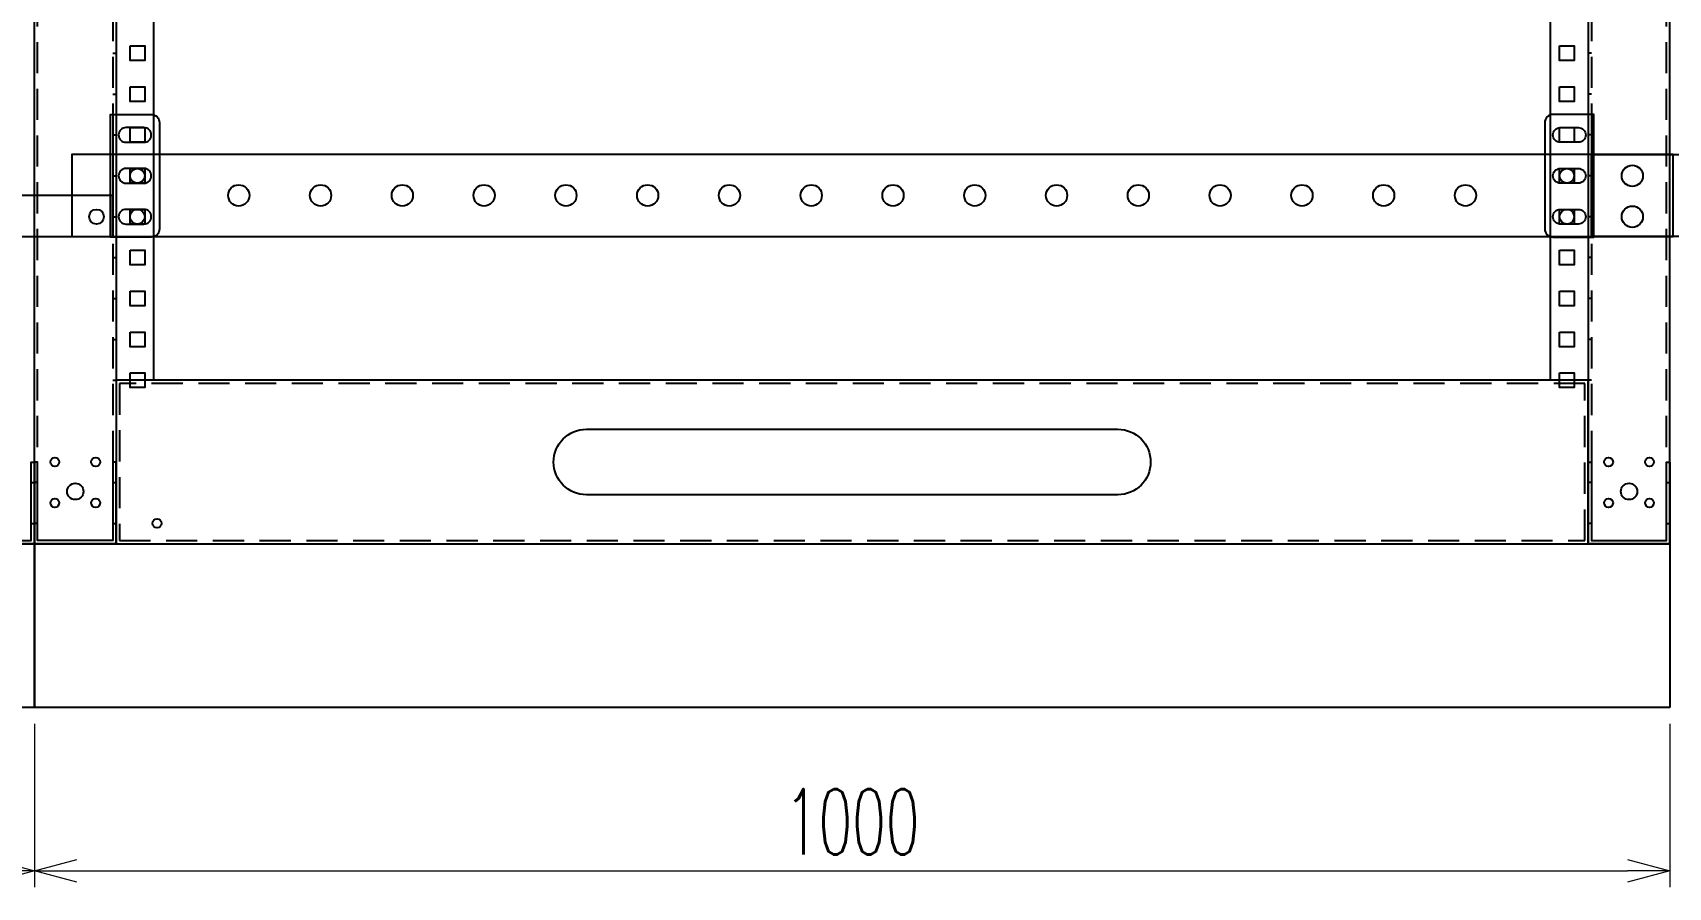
# Model space of a CAD drawing. Header units: millimetres. Extents: x 173893 to 258446, y -176540 to -123824.
# Drawn here: x 196554 to 197554, y -141376 to -140854 of the extents above; entities that cross this region are included whole.
import ezdxf

# ---------------------------------------------------------------- set-up
doc = ezdxf.new("R2010")
doc.units = ezdxf.units.MM
doc.header["$LTSCALE"] = 3
doc.linetypes.add('HIDDEN', pattern=[9.525, 6.35, -3.175])
doc.layers.add('@.DM. KÍCH THƯỚC', color=8, linetype='Continuous', transparency=0.2)
for name, color, linetype in [('@.DM. NÉT CHÍNH', 7, 'Continuous'), ('@.DM. NÉT ĐỤC', 2, 'Continuous'), ('@.VISIBLE', 7, 'Continuous')]:
    doc.layers.add(name, color=color, linetype=linetype)
doc.styles.add('Ann_w01', font='romans.shx', dxfattribs={"width": 0.6, "bigfont": 'chineset.shx'})
doc.dimstyles.new('Dim 01_SC20', dxfattribs={"dimscale": 20, "dimtxt": 2, "dimasz": 1.3, "dimexe": 0.5, "dimexo": 0.5, "dimgap": 0.5, "dimtad": 1, "dimdec": 1, "dimzin": 12, "dimdsep": 46, "dimtxsty": 'Ann_w01', "dimblk": 'OPEN30', "dimcen": 1.5, "dimclrd": 6, "dimclre": 6, "dimclrt": 3, "dimadec": 1, "dimazin": 3, "dimtm": 1e-09, "dimtfac": 1, "dimtdec": 1, "dimtix": 1, "dimtmove": 0, "dimatfit": 3, "dimldrblk": 'OPEN30', "dimfxl": 1, "dimtolj": 1, "dimlwd": 0, "dimlwe": 0, "dimarcsym": 0})

# ---------------------------------------------------------------- blocks, each defined once
blk = doc.blocks.new('_Open30')
at = {"color": 0, "linetype": 'ByBlock', "lineweight": -2}
for p, q in [((-1, 0.268), (0, 0)), ((0, 0), (-1, -0.268)), ((0, 0), (-1, 0))]:
    blk.add_line(p, q, dxfattribs=at)
blk = doc.blocks.new('*D633')
at = {"layer": '@.DM. KÍCH THƯỚC', "color": 6, "lineweight": 0, "transparency": 16777216}
for p, q in [((196555, -141276.4), (196555, -141376.4)), ((197555, -141276.4), (197555, -141376.4)), ((196581, -141366.4), (197529, -141366.4))]:
    blk.add_line(p, q, dxfattribs=at)
at = {"layer": 'Defpoints', "color": 0, "transparency": 16777216}
for p in [(196555, -141266.4), (197555, -141266.4), (197555, -141366.4)]:
    blk.add_point(p, dxfattribs=at)
at = {"layer": '@.DM. KÍCH THƯỚC', "color": 6, "lineweight": 0, "transparency": 16777216, "xscale": 26, "yscale": 26, "zscale": 26, "rotation": 180}
blk.add_blockref('_Open30', (196555, -141366.4), dxfattribs=at)
at = {"layer": '@.DM. KÍCH THƯỚC', "color": 6, "lineweight": 0, "transparency": 16777216, "xscale": 26, "yscale": 26, "zscale": 26}
blk.add_blockref('_Open30', (197555, -141366.4), dxfattribs=at)
at = {"layer": '@.DM. KÍCH THƯỚC', "color": 3, "transparency": 16777216, "insert": (197055, -141336.4), "char_height": 40, "attachment_point": 5, "style": 'Ann_w01'}
blk.add_mtext('\\A1;1000', dxfattribs=at)
blk = doc.blocks.new('A$Ca22bb21c')
at = {"layer": '@.DM. NÉT CHÍNH', "color": 1}
for p, q in [((2, 37.5), (0, 37.5)), ((48, 37.5), (50, 37.5)), ((2, 12.5), (0, 12.5)), ((2, 12.5), (0, 12.5)), ((2, 12.5), (0, 12.5)), ((48, 12.5), (50, 12.5))]:
    blk.add_line(p, q, dxfattribs=at)
blk.add_lwpolyline([(50, 0), (50, 50), (0, 50), (0, 0), (2, 0), (2, 48), (48, 48), (48, 0)], close=True, dxfattribs=at)
blk = doc.blocks.new('*D635')
at = {"layer": '@.DM. KÍCH THƯỚC', "color": 6, "lineweight": 0, "transparency": 16777216}
for p, q in [((195555, -141276.4), (195555, -141376.4)), ((196555, -141276.4), (196555, -141376.4)), ((195581, -141366.4), (196529, -141366.4))]:
    blk.add_line(p, q, dxfattribs=at)
at = {"layer": 'Defpoints', "color": 0, "transparency": 16777216}
for p in [(195555, -141266.4), (196555, -141266.4), (196555, -141366.4)]:
    blk.add_point(p, dxfattribs=at)
at = {"layer": '@.DM. KÍCH THƯỚC', "color": 6, "lineweight": 0, "transparency": 16777216, "xscale": 26, "yscale": 26, "zscale": 26, "rotation": 180}
blk.add_blockref('_Open30', (195555, -141366.4), dxfattribs=at)
at = {"layer": '@.DM. KÍCH THƯỚC', "color": 6, "lineweight": 0, "transparency": 16777216, "xscale": 26, "yscale": 26, "zscale": 26}
blk.add_blockref('_Open30', (196555, -141366.4), dxfattribs=at)
at = {"layer": '@.DM. KÍCH THƯỚC', "color": 3, "transparency": 16777216, "insert": (196055, -141336.4), "char_height": 40, "attachment_point": 5, "style": 'Ann_w01'}
blk.add_mtext('\\A1;1000', dxfattribs=at)

msp = doc.modelspace()

# ---------------------------------------------------------------- linework, layer by layer
at = {"layer": '@.DM. NÉT CHÍNH', "color": 1}
for p, q in [((196602.97, -140866.4), (196604.97, -140866.4)), ((197506.97, -140866.4), (197504.97, -140866.4)), ((196602.97, -140891.4), (196604.97, -140891.4)), ((197506.97, -140891.4), (197504.97, -140891.4)), ((196602.97, -140916.4), (196604.97, -140916.4)), ((197506.97, -140916.4), (197504.97, -140916.4)), ((196602.97, -140941.4), (196604.97, -140941.4)), ((197506.97, -140941.4), (197504.97, -140941.4)), ((196602.97, -140966.4), (196604.97, -140966.4)), ((197506.97, -140966.4), (197504.97, -140966.4)), ((196602.97, -140991.4), (196604.97, -140991.4)), ((197506.97, -140991.4), (197504.97, -140991.4)), ((196602.97, -141016.4), (196604.97, -141016.4)), ((197506.97, -141016.4), (197504.97, -141016.4)), ((196602.97, -141041.4), (196604.97, -141041.4)), ((197506.97, -141041.4), (197504.97, -141041.4)), ((196602.97, -141066.4), (196604.97, -141066.4)), ((196602.97, -141066.4), (196604.97, -141066.4)), ((196602.97, -141066.4), (196604.97, -141066.4)), ((197506.97, -141066.4), (197504.97, -141066.4)), ((197506.97, -141066.4), (197504.97, -141066.4))]:
    msp.add_line(p, q, dxfattribs=at)
at = {"layer": '@.DM. NÉT CHÍNH'}
for points in [[(196504.97, -139066.4), (196504.97, -141166.4), (196554.97, -141166.4), (196554.97, -139066.4)], [(196604.97, -139066.4), (196604.97, -141166.4), (196554.97, -141166.4), (196554.97, -139066.4)], [(197504.97, -139066.4), (197504.97, -141166.4), (197554.97, -141166.4), (197554.97, -139066.4)], [(196604.97, -141166.4), (197504.97, -141166.4), (197504.97, -141066.4), (196604.97, -141066.4)]]:
    msp.add_lwpolyline(points, close=True, dxfattribs=at)
at = {"layer": '@.DM. NÉT CHÍNH', "linetype": 'HIDDEN'}
for points in [[(196602.97, -139068.4), (196602.97, -141164.4), (196556.97, -141164.4), (196556.97, -139068.4)], [(197506.97, -139068.4), (197506.97, -141164.4), (197552.97, -141164.4), (197552.97, -139068.4)], [(196606.97, -141164.4), (197502.97, -141164.4), (197502.97, -141068.4), (196606.97, -141068.4)]]:
    msp.add_lwpolyline(points, close=True, dxfattribs=at)
at = {"layer": '@.DM. NÉT CHÍNH', "linetype": 'Continuous'}
for points in [[(196577.97, -140978.4), (197556.97, -140978.4), (197556.97, -140928.4), (196577.97, -140928.4)], [(198406.97, -140978.4), (197506.97, -140978.4), (197506.97, -140928.4), (198406.97, -140928.4)], [(195602.97, -140978.4), (196602.97, -140978.4), (196602.97, -140953.4), (195602.97, -140953.4)]]:
    msp.add_lwpolyline(points, close=True, dxfattribs=at)
for centre, radius in [((196617.97, -140941.4), 4.5), ((197491.97, -140941.4), 4.5), ((197531.97, -140941.4), 6.5), ((196679.97, -140953.4), 6.5), ((196729.97, -140953.4), 6.5), ((196779.97, -140953.4), 6.5), ((196829.97, -140953.4), 6.5), ((196879.97, -140953.4), 6.5), ((196929.97, -140953.4), 6.5), ((196979.97, -140953.4), 6.5), ((197029.97, -140953.4), 6.5), ((197079.97, -140953.4), 6.5), ((197129.97, -140953.4), 6.5), ((197179.97, -140953.4), 6.5), ((197229.97, -140953.4), 6.5), ((197279.97, -140953.4), 6.5), ((197329.97, -140953.4), 6.5), ((197379.97, -140953.4), 6.5), ((197429.97, -140953.4), 6.5), ((197531.97, -140966.4), 6.5), ((196592.97, -140966.4), 4.5), ((196617.97, -140966.4), 4.5), ((197491.97, -140966.4), 4.5)]:
    msp.add_circle(centre, radius, dxfattribs=at)
at = {"layer": '@.DM. NÉT CHÍNH'}
for centre, radius in [((196567.47, -141116.4), 2.7), ((196592.47, -141116.4), 2.7), ((197517.47, -141116.4), 2.7), ((197542.47, -141116.4), 2.7), ((196579.97, -141134.4), 5), ((197529.97, -141134.4), 5), ((196567.47, -141141.4), 2.7), ((196592.47, -141141.4), 2.7), ((197517.47, -141141.4), 2.7), ((197542.47, -141141.4), 2.7)]:
    msp.add_circle(centre, radius, dxfattribs=at)
at = {"layer": '@.DM. NÉT ĐỤC'}
msp.add_lwpolyline([(197217.47, -141136.4), (196892.47, -141136.4, -1), (196892.47, -141096.4), (197217.47, -141096.4, -1)], format="xyb", close=True, dxfattribs=at)
msp.add_circle((196629.97, -141153.9), 2.7, dxfattribs=at)
at = {"layer": '@.VISIBLE', "color": 151}
for p, q in [((196627.97, -141066.4), (196627.97, -139166.4)), ((197481.97, -141066.4), (197481.97, -139166.4))]:
    msp.add_line(p, q, dxfattribs=at)
at = {"layer": '@.VISIBLE', "color": 6}
for p, q in [((196602.97, -140903.9), (196602.97, -140978.9)), ((197506.97, -140903.9), (197506.97, -140978.9))]:
    msp.add_line(p, q, dxfattribs=at)
at = {"layer": '@.VISIBLE', "color": 151}
for points in [[(196613.47, -140861.9), (196622.47, -140861.9), (196622.47, -140870.9), (196613.47, -140870.9)], [(197487.47, -140861.9), (197496.47, -140861.9), (197496.47, -140870.9), (197487.47, -140870.9)], [(196613.47, -140886.9), (196622.47, -140886.9), (196622.47, -140895.9), (196613.47, -140895.9)], [(197487.47, -140886.9), (197496.47, -140886.9), (197496.47, -140895.9), (197487.47, -140895.9)], [(196613.47, -140911.9), (196622.47, -140911.9), (196622.47, -140920.9), (196613.47, -140920.9)], [(197487.47, -140911.9), (197496.47, -140911.9), (197496.47, -140920.9), (197487.47, -140920.9)], [(196613.47, -140936.9), (196622.47, -140936.9), (196622.47, -140945.9), (196613.47, -140945.9)], [(197487.47, -140936.9), (197496.47, -140936.9), (197496.47, -140945.9), (197487.47, -140945.9)], [(196613.47, -140961.9), (196622.47, -140961.9), (196622.47, -140970.9), (196613.47, -140970.9)], [(197487.47, -140961.9), (197496.47, -140961.9), (197496.47, -140970.9), (197487.47, -140970.9)], [(196613.47, -140986.9), (196622.47, -140986.9), (196622.47, -140995.9), (196613.47, -140995.9)], [(197487.47, -140986.9), (197496.47, -140986.9), (197496.47, -140995.9), (197487.47, -140995.9)], [(196613.47, -141011.9), (196622.47, -141011.9), (196622.47, -141020.9), (196613.47, -141020.9)], [(197487.47, -141011.9), (197496.47, -141011.9), (197496.47, -141020.9), (197487.47, -141020.9)], [(196613.47, -141036.9), (196622.47, -141036.9), (196622.47, -141045.9), (196613.47, -141045.9)], [(197487.47, -141036.9), (197496.47, -141036.9), (197496.47, -141045.9), (197487.47, -141045.9)], [(196613.47, -141061.9), (196622.47, -141061.9), (196622.47, -141070.9), (196613.47, -141070.9)], [(197487.47, -141061.9), (197496.47, -141061.9), (197496.47, -141070.9), (197487.47, -141070.9)]]:
    msp.add_lwpolyline(points, close=True, dxfattribs=at)
at = {"layer": '@.VISIBLE', "color": 6}
for points in [[(196626.47, -140978.9), (196601.47, -140978.9), (196601.47, -140903.9), (196626.47, -140903.9, -0.414214), (196631.47, -140908.9), (196631.47, -140973.9, -0.414214)], [(197483.47, -140978.9), (197508.47, -140978.9), (197508.47, -140903.9), (197483.47, -140903.9, 0.414214), (197478.47, -140908.9), (197478.47, -140973.9, 0.414214)], [(196610.97, -140920.9), (196621.97, -140920.9, 0.414214), (196626.47, -140916.4), (196626.47, -140916.4, 0.414214), (196621.97, -140911.9), (196610.97, -140911.9, 0.414214), (196606.47, -140916.4), (196606.47, -140916.4, 0.414214)], [(197498.97, -140920.9), (197487.97, -140920.9, -0.414214), (197483.47, -140916.4), (197483.47, -140916.4, -0.414214), (197487.97, -140911.9), (197498.97, -140911.9, -0.414214), (197503.47, -140916.4), (197503.47, -140916.4, -0.414214)], [(196610.97, -140945.9), (196621.97, -140945.9, 0.414214), (196626.47, -140941.4), (196626.47, -140941.4, 0.414214), (196621.97, -140936.9), (196610.97, -140936.9, 0.414214), (196606.47, -140941.4), (196606.47, -140941.4, 0.414214)], [(197498.97, -140945.9), (197487.97, -140945.9, -0.414214), (197483.47, -140941.4), (197483.47, -140941.4, -0.414214), (197487.97, -140936.9), (197498.97, -140936.9, -0.414214), (197503.47, -140941.4), (197503.47, -140941.4, -0.414214)], [(196610.97, -140970.9), (196621.97, -140970.9, 0.414214), (196626.47, -140966.4), (196626.47, -140966.4, 0.414214), (196621.97, -140961.9), (196610.97, -140961.9, 0.414214), (196606.47, -140966.4), (196606.47, -140966.4, 0.414214)], [(197498.97, -140970.9), (197487.97, -140970.9, -0.414214), (197483.47, -140966.4), (197483.47, -140966.4, -0.414214), (197487.97, -140961.9), (197498.97, -140961.9, -0.414214), (197503.47, -140966.4), (197503.47, -140966.4, -0.414214)]]:
    msp.add_lwpolyline(points, format="xyb", close=True, dxfattribs=at)
at = {"layer": '@.VISIBLE'}
for points in [[(196554.97, -141266.4), (195554.97, -141266.4), (195554.97, -141166.4), (196554.97, -141166.4)], [(197554.97, -141266.4), (196554.97, -141266.4), (196554.97, -141166.4), (197554.97, -141166.4)]]:
    msp.add_lwpolyline(points, close=True, dxfattribs=at)

# ---------------------------------------------------------------- block references
at = {"layer": '@.DM. NÉT CHÍNH', "xscale": -1, "rotation": 180}
for p in [(196504.97, -141116.4), (197504.97, -141116.4)]:
    msp.add_blockref('A$Ca22bb21c', p, dxfattribs=at)
at = {"layer": '@.DM. NÉT CHÍNH', "rotation": 180}
msp.add_blockref('A$Ca22bb21c', (196604.97, -141116.4), dxfattribs=at)

# ---------------------------------------------------------------- dimensions: what is measured, and where the dimension line sits
at = {"layer": '@.DM. KÍCH THƯỚC'}
for base, p1, p2, picture, middle in [((196554.97, -141366.4), (195554.97, -141266.4), (196554.97, -141266.4), '*D635', (196054.97, -141336.4)), ((197554.97, -141366.4), (196554.97, -141266.4), (197554.97, -141266.4), '*D633', (197054.97, -141336.4))]:
    dim = msp.add_linear_dim(base=base, p1=p1, p2=p2, dimstyle='Dim 01_SC20', dxfattribs=at)
    dim.commit()
    dim.dimension.update_dxf_attribs({"geometry": picture, "text_midpoint": middle})

doc.saveas('drawing.dxf')
